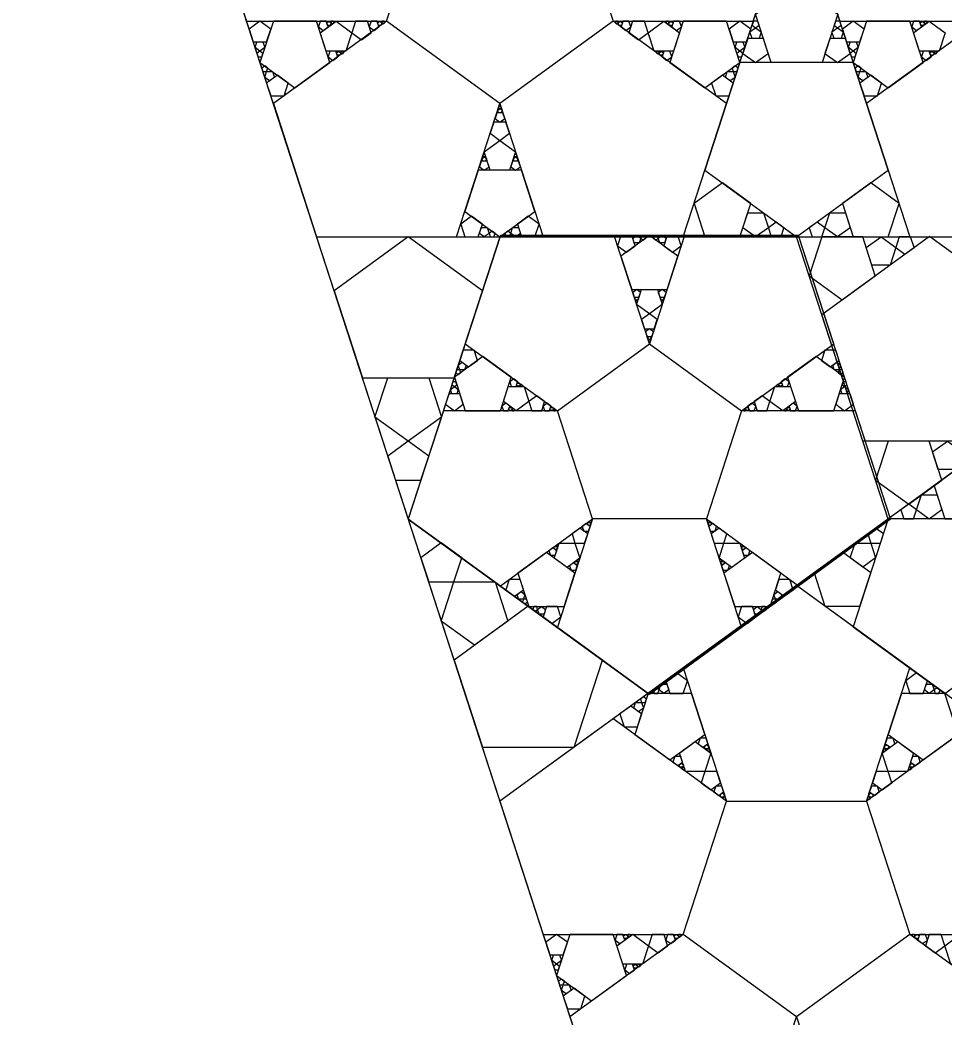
# Model space of a CAD drawing. Header units: inches. Extents: x -578 to 126, y -85 to 118.
# Drawn here: x -378.33 to -361.8, y -3.6 to 14.23 of the extents above; entities that cross this region are included whole.
import ezdxf

# ---------------------------------------------------------------- set-up
doc = ezdxf.new("R2010")
doc.units = ezdxf.units.IN
doc.header["$MEASUREMENT"] = 0
doc.layers.add('drawing', color=7, linetype='Continuous')

msp = doc.modelspace()

# ---------------------------------------------------------------- linework, layer by layer
for points in [[(-368.501, 16.587), (-367.728, 14.207), (-369.752, 12.736), (-371.777, 14.207), (-371.004, 16.587)], [(-366.064, 5.316), (-368.099, 5.316), (-368.727, 7.25), (-367.081, 8.446), (-365.436, 7.25)], [(-362.428, -2.105), (-364.452, -3.576), (-366.477, -2.105), (-365.704, 0.275), (-363.201, 0.275)]]:
    msp.add_lwpolyline(points, close=True)
at = {"layer": 'drawing'}
for points in [[(-283.222, 95.766), (-378.328, 26.668), (-342.001, -85.135), (-224.444, -85.135), (-188.117, 26.668)], [(-305.674, 26.668), (-342.001, 53.061), (-378.328, 26.668), (-364.452, -16.037), (-319.55, -16.037)], [(-305.674, 26.668), (-342.001, 53.061), (-378.328, 26.668), (-364.452, -16.037), (-319.549, -16.037)], [(-350.577, 26.668), (-364.452, 36.749), (-378.328, 26.668), (-373.028, 10.356), (-355.877, 10.356)], [(-364.452, 36.749), (-378.328, 26.668), (-373.028, 10.356), (-355.877, 10.356), (-350.577, 26.668)], [(-369.752, 20.437), (-375.053, 16.587), (-373.028, 10.356), (-366.477, 10.356), (-364.452, 16.587)], [(-369.752, 20.437), (-375.053, 16.587), (-373.028, 10.356), (-366.477, 10.356), (-364.452, 16.587)], [(-364.452, 16.587), (-362.428, 10.356), (-355.877, 10.356), (-353.852, 16.587), (-359.152, 20.437)], [(-364.452, 16.587), (-362.428, 10.356), (-355.877, 10.356), (-353.852, 16.587), (-359.152, 20.437)], [(-371.004, 16.587), (-373.028, 18.058), (-375.053, 16.587), (-374.279, 14.207), (-371.777, 14.207)], [(-367.728, 14.207), (-365.226, 14.207), (-364.452, 16.587), (-366.477, 18.058), (-368.501, 16.587)], [(-360.404, 16.587), (-362.428, 18.058), (-364.452, 16.587), (-363.679, 14.207), (-361.177, 14.207)], [(-365.188, 14.336), (-364.452, 14.87), (-363.717, 14.336), (-363.998, 13.471), (-364.907, 13.471)], [(-373.847, 14.066), (-374.04, 14.207), (-374.234, 14.066), (-374.16, 13.839), (-373.921, 13.839)], [(-373.801, 14.207), (-374.04, 13.471), (-373.415, 13.017), (-372.789, 13.471), (-373.028, 14.207)], [(-373.801, 14.207), (-374.04, 13.471), (-373.415, 13.017), (-372.789, 13.471), (-373.028, 14.207)], [(-371.777, 14.207), (-373.801, 12.736), (-373.028, 10.356), (-370.526, 10.356), (-369.752, 12.736)], [(-372.962, 14.207), (-372.995, 14.106), (-372.909, 14.043), (-372.823, 14.106), (-372.856, 14.207)], [(-372.681, 14.208), (-372.4, 14.004), (-372.508, 13.674), (-372.855, 13.674), (-372.962, 14.004)], [(-372.808, 14.207), (-372.769, 14.179), (-372.784, 14.133), (-372.832, 14.133), (-372.847, 14.179)], [(-372.76, 14.207), (-372.769, 14.179), (-372.746, 14.162), (-372.722, 14.179), (-372.731, 14.207)], [(-372.335, 14.207), (-372.4, 14.004), (-372.228, 13.879), (-372.056, 14.004), (-372.121, 14.207)], [(-372.056, 14.207), (-372.089, 14.106), (-372.002, 14.043), (-371.916, 14.106), (-371.949, 14.207)], [(-371.901, 14.207), (-371.863, 14.179), (-371.878, 14.133), (-371.925, 14.133), (-371.94, 14.179)], [(-371.854, 14.207), (-371.863, 14.179), (-371.839, 14.162), (-371.815, 14.179), (-371.824, 14.207)], [(-369.752, 12.736), (-368.979, 10.356), (-366.477, 10.356), (-365.704, 12.736), (-367.728, 14.207)], [(-367.666, 14.162), (-367.642, 14.179), (-367.651, 14.207), (-367.681, 14.207), (-367.69, 14.179)], [(-367.627, 14.133), (-367.642, 14.179), (-367.603, 14.207), (-367.565, 14.179), (-367.58, 14.133)], [(-367.502, 14.043), (-367.416, 14.106), (-367.449, 14.207), (-367.556, 14.207), (-367.589, 14.106)], [(-367.277, 13.879), (-367.105, 14.004), (-367.17, 14.207), (-367.383, 14.207), (-367.449, 14.004)], [(-366.997, 13.674), (-367.105, 14.004), (-366.824, 14.208), (-366.543, 14.004), (-366.65, 13.674)], [(-366.759, 14.162), (-366.736, 14.179), (-366.745, 14.207), (-366.774, 14.207), (-366.783, 14.179)], [(-366.721, 14.133), (-366.736, 14.179), (-366.697, 14.207), (-366.658, 14.179), (-366.673, 14.133)], [(-366.09, 13.017), (-365.465, 13.471), (-365.704, 14.207), (-366.477, 14.207), (-366.716, 13.471)], [(-366.09, 13.017), (-365.465, 13.471), (-365.704, 14.207), (-366.477, 14.207), (-366.716, 13.471)], [(-366.596, 14.043), (-366.51, 14.106), (-366.543, 14.207), (-366.649, 14.207), (-366.682, 14.106)], [(-365.271, 14.066), (-365.465, 14.207), (-365.658, 14.066), (-365.584, 13.839), (-365.345, 13.839)], [(-365.287, 14.02), (-365.186, 14.093), (-365.084, 14.02), (-365.123, 13.9), (-365.248, 13.9)], [(-365.248, 14.138), (-365.186, 14.093), (-365.124, 14.138), (-365.147, 14.211), (-365.224, 14.211)], [(-363.82, 14.02), (-363.719, 14.093), (-363.618, 14.02), (-363.656, 13.9), (-363.782, 13.9)], [(-363.781, 14.138), (-363.719, 14.093), (-363.657, 14.138), (-363.681, 14.211), (-363.757, 14.211)], [(-363.247, 14.066), (-363.44, 14.207), (-363.633, 14.066), (-363.56, 13.839), (-363.321, 13.839)], [(-363.201, 14.207), (-363.44, 13.471), (-362.815, 13.017), (-362.189, 13.471), (-362.428, 14.207)], [(-361.177, 14.207), (-363.201, 12.736), (-362.428, 10.356), (-359.926, 10.356), (-359.152, 12.736)], [(-362.362, 14.207), (-362.395, 14.106), (-362.309, 14.043), (-362.223, 14.106), (-362.256, 14.207)], [(-362.081, 14.208), (-361.8, 14.004), (-361.908, 13.674), (-362.255, 13.674), (-362.362, 14.004)], [(-362.208, 14.207), (-362.169, 14.179), (-362.184, 14.133), (-362.232, 14.133), (-362.247, 14.179)], [(-362.16, 14.207), (-362.169, 14.179), (-362.145, 14.162), (-362.122, 14.179), (-362.131, 14.207)], [(-373.953, 13.737), (-374.04, 13.674), (-374.127, 13.737), (-374.094, 13.839), (-373.987, 13.839)], [(-365.378, 13.737), (-365.465, 13.674), (-365.551, 13.737), (-365.518, 13.839), (-365.411, 13.839)], [(-365.411, 13.635), (-365.186, 13.471), (-364.96, 13.635), (-365.046, 13.9), (-365.325, 13.9)], [(-363.945, 13.635), (-363.719, 13.471), (-363.493, 13.635), (-363.58, 13.9), (-363.858, 13.9)], [(-363.353, 13.737), (-363.44, 13.674), (-363.527, 13.737), (-363.494, 13.839), (-363.387, 13.839)], [(-373.987, 13.635), (-374.04, 13.674), (-374.094, 13.635), (-374.073, 13.573), (-374.007, 13.573)], [(-372.789, 13.674), (-372.822, 13.573), (-372.736, 13.51), (-372.65, 13.573), (-372.683, 13.674)], [(-372.635, 13.674), (-372.596, 13.646), (-372.611, 13.601), (-372.659, 13.601), (-372.674, 13.646)], [(-372.587, 13.674), (-372.596, 13.646), (-372.572, 13.629), (-372.549, 13.646), (-372.558, 13.674)], [(-366.932, 13.629), (-366.909, 13.646), (-366.918, 13.674), (-366.947, 13.674), (-366.956, 13.646)], [(-366.894, 13.601), (-366.909, 13.646), (-366.87, 13.674), (-366.831, 13.646), (-366.846, 13.601)], [(-366.769, 13.51), (-366.683, 13.573), (-366.716, 13.674), (-366.822, 13.674), (-366.855, 13.573)], [(-365.411, 13.635), (-365.465, 13.674), (-365.518, 13.635), (-365.498, 13.573), (-365.432, 13.573)], [(-363.387, 13.635), (-363.44, 13.674), (-363.493, 13.635), (-363.473, 13.573), (-363.407, 13.573)], [(-362.189, 13.674), (-362.222, 13.573), (-362.136, 13.51), (-362.05, 13.573), (-362.082, 13.674)], [(-362.035, 13.674), (-361.996, 13.646), (-362.011, 13.601), (-362.059, 13.601), (-362.073, 13.646)], [(-361.987, 13.674), (-361.996, 13.646), (-361.972, 13.629), (-361.949, 13.646), (-361.958, 13.674)], [(-373.987, 13.308), (-373.921, 13.308), (-373.901, 13.37), (-373.954, 13.409), (-374.007, 13.37)], [(-366.09, 11.546), (-364.452, 10.356), (-362.815, 11.546), (-363.44, 13.471), (-365.465, 13.471)], [(-366.09, 11.546), (-364.452, 10.356), (-362.815, 11.546), (-363.44, 13.471), (-365.465, 13.471)], [(-365.604, 13.37), (-365.584, 13.308), (-365.518, 13.308), (-365.497, 13.37), (-365.551, 13.409)], [(-363.387, 13.308), (-363.321, 13.308), (-363.301, 13.37), (-363.354, 13.409), (-363.407, 13.37)], [(-373.954, 13.205), (-373.921, 13.308), (-373.814, 13.308), (-373.781, 13.205), (-373.868, 13.142)], [(-373.847, 12.876), (-373.608, 12.876), (-373.534, 13.104), (-373.728, 13.244), (-373.921, 13.104)], [(-365.971, 13.104), (-365.897, 12.876), (-365.658, 12.876), (-365.584, 13.104), (-365.777, 13.244)], [(-365.691, 13.308), (-365.584, 13.308), (-365.551, 13.205), (-365.637, 13.142), (-365.724, 13.205)], [(-363.354, 13.205), (-363.321, 13.308), (-363.214, 13.308), (-363.181, 13.205), (-363.267, 13.142)], [(-363.247, 12.876), (-363.008, 12.876), (-362.934, 13.104), (-363.127, 13.244), (-363.321, 13.104)], [(-369.776, 12.663), (-369.752, 12.646), (-369.729, 12.663), (-369.738, 12.691), (-369.767, 12.691)], [(-369.839, 12.471), (-369.752, 12.408), (-369.666, 12.471), (-369.699, 12.572), (-369.806, 12.572)], [(-369.791, 12.618), (-369.752, 12.646), (-369.714, 12.618), (-369.729, 12.572), (-369.776, 12.572)], [(-369.925, 12.206), (-369.752, 12.08), (-369.58, 12.206), (-369.646, 12.408), (-369.859, 12.408)], [(-370.033, 11.876), (-369.752, 12.08), (-369.472, 11.876), (-369.579, 11.546), (-369.926, 11.546)], [(-370.071, 11.755), (-370.033, 11.784), (-369.994, 11.755), (-370.009, 11.71), (-370.057, 11.71)], [(-370.056, 11.801), (-370.033, 11.784), (-370.009, 11.801), (-370.018, 11.829), (-370.047, 11.829)], [(-369.511, 11.755), (-369.472, 11.784), (-369.434, 11.755), (-369.448, 11.71), (-369.496, 11.71)], [(-369.496, 11.801), (-369.472, 11.784), (-369.449, 11.801), (-369.458, 11.829), (-369.487, 11.829)], [(-370.119, 11.609), (-370.033, 11.546), (-369.946, 11.609), (-369.979, 11.71), (-370.086, 11.71)], [(-369.558, 11.609), (-369.472, 11.546), (-369.386, 11.609), (-369.419, 11.71), (-369.526, 11.71)], [(-370.378, 10.811), (-369.752, 10.356), (-369.127, 10.811), (-369.366, 11.546), (-370.139, 11.546)], [(-370.378, 10.811), (-369.752, 10.356), (-369.127, 10.811), (-369.366, 11.546), (-370.139, 11.546)], [(-365.777, 11.319), (-366.284, 10.951), (-366.09, 10.356), (-365.465, 10.356), (-365.271, 10.951)], [(-362.815, 10.356), (-362.621, 10.951), (-363.127, 11.319), (-363.633, 10.951), (-363.44, 10.356)], [(-370.259, 10.724), (-370.452, 10.583), (-370.378, 10.356), (-370.139, 10.356), (-370.065, 10.583)], [(-369.127, 10.356), (-369.053, 10.583), (-369.246, 10.724), (-369.44, 10.583), (-369.366, 10.356)], [(-365.044, 10.787), (-364.957, 10.52), (-365.184, 10.355), (-365.411, 10.52), (-365.325, 10.787)], [(-363.721, 10.355), (-363.948, 10.52), (-363.861, 10.787), (-363.58, 10.787), (-363.493, 10.52)], [(-369.978, 10.521), (-369.945, 10.419), (-370.032, 10.356), (-370.119, 10.419), (-370.086, 10.521)], [(-369.473, 10.356), (-369.56, 10.419), (-369.527, 10.521), (-369.419, 10.521), (-369.386, 10.419)], [(-364.817, 10.621), (-364.957, 10.52), (-364.904, 10.356), (-364.731, 10.356), (-364.678, 10.52)], [(-364.001, 10.356), (-363.948, 10.52), (-364.087, 10.621), (-364.227, 10.52), (-364.174, 10.356)], [(-370.065, 9.393), (-371.39, 10.356), (-372.715, 9.393), (-372.209, 7.836), (-370.571, 7.836)], [(-362.773, 5.316), (-364.418, 10.381), (-369.744, 10.381), (-371.39, 5.316), (-367.081, 2.185)], [(-369.752, 10.356), (-371.39, 5.315), (-367.102, 2.2), (-362.815, 5.315), (-364.452, 10.356)], [(-369.752, 10.356), (-371.39, 5.315), (-367.102, 2.2), (-362.815, 5.315), (-364.452, 10.356)], [(-367.081, 8.446), (-367.71, 10.381), (-369.744, 10.381), (-370.373, 8.446), (-368.727, 7.25)], [(-369.892, 10.457), (-369.945, 10.419), (-369.925, 10.356), (-369.859, 10.356), (-369.839, 10.419)], [(-355.877, 10.356), (-369.752, 0.275), (-364.452, -16.037), (-347.301, -16.037), (-342.001, 0.275)], [(-355.877, 10.356), (-369.752, 0.275), (-364.452, -16.037), (-347.301, -16.037), (-342.001, 0.275)], [(-369.58, 10.356), (-369.56, 10.419), (-369.613, 10.457), (-369.666, 10.419), (-369.646, 10.356)], [(-367.59, 10.381), (-367.65, 10.196), (-367.493, 10.082), (-367.336, 10.196), (-367.396, 10.381)], [(-366.573, 10.011), (-367.081, 10.381), (-367.59, 10.011), (-367.396, 9.413), (-366.767, 9.413)], [(-366.573, 10.011), (-367.081, 10.381), (-367.59, 10.011), (-367.396, 9.413), (-366.767, 9.413)], [(-367.309, 10.381), (-367.238, 10.33), (-367.265, 10.247), (-367.352, 10.247), (-367.379, 10.33)], [(-367.221, 10.381), (-367.238, 10.33), (-367.195, 10.299), (-367.151, 10.33), (-367.168, 10.381)], [(-365.436, 7.25), (-363.79, 8.446), (-364.418, 10.381), (-366.453, 10.381), (-367.081, 8.446)], [(-366.968, 10.299), (-366.925, 10.33), (-366.941, 10.381), (-366.995, 10.381), (-367.011, 10.33)], [(-366.898, 10.247), (-366.925, 10.33), (-366.854, 10.381), (-366.784, 10.33), (-366.811, 10.247)], [(-366.67, 10.082), (-366.513, 10.196), (-366.573, 10.381), (-366.767, 10.381), (-366.827, 10.196)], [(-364.001, 10.356), (-364.227, 9.662), (-363.636, 9.233), (-363.046, 9.662), (-363.271, 10.356)], [(-362.076, 10.367), (-360.15, 8.968), (-360.885, 6.704), (-363.266, 6.704), (-364.001, 8.968)], [(-362.944, 10.358), (-362.679, 10.165), (-362.78, 9.853), (-363.108, 9.853), (-363.209, 10.165)], [(-362.617, 10.356), (-362.679, 10.165), (-362.516, 10.047), (-362.353, 10.165), (-362.415, 10.356)], [(-367.239, 9.363), (-367.309, 9.413), (-367.379, 9.363), (-367.352, 9.28), (-367.266, 9.28)], [(-367.278, 9.243), (-367.309, 9.22), (-367.341, 9.243), (-367.329, 9.28), (-367.29, 9.28)], [(-366.853, 9.145), (-367.081, 8.979), (-367.31, 9.145), (-367.223, 9.413), (-366.94, 9.413)], [(-366.784, 9.363), (-366.854, 9.413), (-366.924, 9.363), (-366.897, 9.28), (-366.81, 9.28)], [(-366.822, 9.243), (-366.854, 9.22), (-366.885, 9.243), (-366.873, 9.28), (-366.834, 9.28)], [(-367.29, 9.206), (-367.309, 9.22), (-367.328, 9.206), (-367.321, 9.184), (-367.297, 9.184)], [(-366.834, 9.206), (-366.854, 9.22), (-366.873, 9.206), (-366.866, 9.184), (-366.842, 9.184)], [(-366.941, 8.877), (-367.081, 8.979), (-367.222, 8.877), (-367.168, 8.713), (-366.995, 8.713)], [(-367.011, 8.662), (-367.081, 8.713), (-367.151, 8.662), (-367.125, 8.579), (-367.038, 8.579)], [(-367.05, 8.542), (-367.081, 8.519), (-367.113, 8.542), (-367.101, 8.579), (-367.062, 8.579)], [(-367.062, 8.505), (-367.081, 8.519), (-367.101, 8.505), (-367.093, 8.483), (-367.069, 8.483)], [(-370.059, 8.218), (-370.567, 7.848), (-370.373, 7.25), (-369.744, 7.25), (-369.55, 7.848)], [(-370.059, 8.218), (-370.567, 7.848), (-370.373, 7.25), (-369.744, 7.25), (-369.55, 7.848)], [(-370.156, 8.147), (-370.216, 8.332), (-370.41, 8.332), (-370.47, 8.147), (-370.313, 8.033)], [(-363.79, 7.25), (-363.596, 7.848), (-364.104, 8.218), (-364.613, 7.848), (-364.418, 7.25)], [(-363.753, 8.332), (-363.947, 8.332), (-364.007, 8.147), (-363.85, 8.033), (-363.693, 8.147)], [(-370.383, 7.981), (-370.47, 7.981), (-370.497, 8.064), (-370.427, 8.116), (-370.356, 8.064)], [(-363.665, 8.064), (-363.692, 7.981), (-363.78, 7.981), (-363.807, 8.064), (-363.736, 8.116)], [(-370.454, 7.931), (-370.47, 7.981), (-370.524, 7.981), (-370.541, 7.931), (-370.497, 7.899)], [(-363.639, 7.981), (-363.692, 7.981), (-363.709, 7.931), (-363.666, 7.899), (-363.622, 7.931)], [(-370.795, 7.136), (-371.39, 6.704), (-371.985, 7.136), (-371.758, 7.836), (-371.022, 7.836)], [(-370.638, 7.632), (-370.567, 7.684), (-370.497, 7.632), (-370.524, 7.549), (-370.611, 7.549)], [(-370.611, 7.715), (-370.567, 7.684), (-370.524, 7.715), (-370.541, 7.766), (-370.594, 7.766)], [(-369.321, 7.684), (-369.234, 7.415), (-369.462, 7.249), (-369.691, 7.415), (-369.604, 7.684)], [(-369.507, 7.817), (-369.577, 7.766), (-369.55, 7.684), (-369.464, 7.684), (-369.437, 7.766)], [(-369.405, 7.743), (-369.393, 7.706), (-369.425, 7.683), (-369.456, 7.706), (-369.444, 7.743)], [(-369.374, 7.72), (-369.393, 7.706), (-369.386, 7.684), (-369.362, 7.684), (-369.355, 7.706)], [(-364.7, 7.249), (-364.929, 7.415), (-364.841, 7.684), (-364.559, 7.684), (-364.472, 7.415)], [(-364.777, 7.684), (-364.77, 7.706), (-364.789, 7.72), (-364.808, 7.706), (-364.801, 7.684)], [(-364.738, 7.683), (-364.77, 7.706), (-364.758, 7.743), (-364.719, 7.743), (-364.707, 7.706)], [(-364.613, 7.684), (-364.586, 7.766), (-364.656, 7.817), (-364.726, 7.766), (-364.699, 7.684)], [(-363.666, 7.632), (-363.596, 7.684), (-363.525, 7.632), (-363.552, 7.549), (-363.639, 7.549)], [(-363.639, 7.715), (-363.596, 7.684), (-363.552, 7.715), (-363.569, 7.766), (-363.622, 7.766)], [(-370.724, 7.365), (-370.567, 7.25), (-370.41, 7.365), (-370.47, 7.549), (-370.664, 7.549)], [(-369.094, 7.517), (-369.234, 7.415), (-369.181, 7.25), (-369.007, 7.25), (-368.954, 7.415)], [(-364.982, 7.25), (-364.929, 7.415), (-365.069, 7.517), (-365.209, 7.415), (-365.155, 7.25)], [(-363.753, 7.365), (-363.596, 7.25), (-363.438, 7.365), (-363.498, 7.549), (-363.693, 7.549)], [(-369.648, 7.384), (-369.718, 7.333), (-369.691, 7.25), (-369.604, 7.25), (-369.578, 7.333)], [(-368.911, 7.384), (-368.981, 7.333), (-368.954, 7.25), (-368.867, 7.25), (-368.841, 7.333)], [(-365.209, 7.25), (-365.182, 7.333), (-365.252, 7.384), (-365.322, 7.333), (-365.296, 7.25)], [(-364.472, 7.25), (-364.445, 7.333), (-364.515, 7.384), (-364.585, 7.333), (-364.559, 7.25)], [(-368.727, 7.25), (-370.762, 7.25), (-371.39, 5.316), (-369.744, 4.12), (-368.099, 5.316)], [(-369.546, 7.31), (-369.534, 7.273), (-369.565, 7.25), (-369.597, 7.273), (-369.585, 7.31)], [(-369.515, 7.287), (-369.534, 7.273), (-369.527, 7.25), (-369.503, 7.25), (-369.495, 7.273)], [(-368.809, 7.31), (-368.797, 7.273), (-368.828, 7.25), (-368.86, 7.273), (-368.848, 7.31)], [(-368.778, 7.287), (-368.797, 7.273), (-368.79, 7.25), (-368.766, 7.25), (-368.758, 7.273)], [(-366.064, 5.316), (-364.418, 4.12), (-362.773, 5.316), (-363.401, 7.25), (-365.436, 7.25)], [(-365.373, 7.25), (-365.366, 7.273), (-365.385, 7.287), (-365.404, 7.273), (-365.397, 7.25)], [(-365.334, 7.25), (-365.366, 7.273), (-365.354, 7.31), (-365.315, 7.31), (-365.303, 7.273)], [(-364.636, 7.25), (-364.629, 7.273), (-364.648, 7.287), (-364.667, 7.273), (-364.66, 7.25)], [(-364.597, 7.25), (-364.629, 7.273), (-364.617, 7.31), (-364.578, 7.31), (-364.566, 7.273)], [(-371.025, 6.439), (-371.39, 6.704), (-371.755, 6.439), (-371.616, 6.01), (-371.165, 6.01)], [(-362.815, 6.704), (-363.04, 6.01), (-362.45, 5.581), (-361.859, 6.01), (-362.085, 6.704)], [(-361.757, 6.705), (-361.492, 6.513), (-361.593, 6.201), (-361.921, 6.201), (-362.022, 6.513)], [(-361.177, 5.316), (-360.983, 5.91), (-361.49, 6.278), (-361.996, 5.91), (-361.802, 5.316)], [(-362.083, 5.314), (-362.31, 5.479), (-362.223, 5.747), (-361.942, 5.747), (-361.856, 5.479)], [(-362.363, 5.316), (-362.31, 5.479), (-362.45, 5.581), (-362.589, 5.479), (-362.536, 5.316)], [(-368.099, 5.316), (-368.727, 3.381), (-367.081, 2.185), (-365.436, 3.381), (-366.064, 5.316)], [(-368.282, 5.182), (-368.255, 5.1), (-368.169, 5.1), (-368.142, 5.182), (-368.212, 5.233)], [(-368.181, 5.256), (-368.142, 5.256), (-368.13, 5.219), (-368.161, 5.196), (-368.193, 5.219)], [(-368.149, 5.279), (-368.142, 5.256), (-368.118, 5.256), (-368.11, 5.279), (-368.13, 5.293)], [(-366.045, 5.256), (-366.021, 5.256), (-366.014, 5.279), (-366.033, 5.293), (-366.052, 5.279)], [(-366.033, 5.219), (-366.021, 5.256), (-365.982, 5.256), (-365.97, 5.219), (-366.002, 5.196)], [(-365.994, 5.1), (-365.908, 5.1), (-365.881, 5.182), (-365.951, 5.233), (-366.021, 5.182)], [(-360.79, 5.316), (-362.815, 5.316), (-363.44, 3.39), (-361.802, 2.2), (-360.165, 3.39)], [(-368.465, 5.049), (-368.412, 4.884), (-368.239, 4.884), (-368.185, 5.049), (-368.325, 5.151)], [(-365.924, 4.884), (-365.751, 4.884), (-365.697, 5.049), (-365.838, 5.151), (-365.978, 5.049)], [(-363.18, 5.05), (-363.126, 4.886), (-362.954, 4.886), (-362.901, 5.05), (-363.04, 5.152)], [(-371.025, 4.192), (-370.574, 4.192), (-370.435, 4.621), (-370.8, 4.887), (-371.165, 4.621)], [(-368.777, 4.823), (-368.738, 4.823), (-368.726, 4.786), (-368.757, 4.763), (-368.789, 4.786)], [(-368.694, 4.884), (-368.412, 4.884), (-368.325, 4.616), (-368.553, 4.45), (-368.781, 4.616)], [(-368.745, 4.846), (-368.738, 4.823), (-368.714, 4.823), (-368.707, 4.846), (-368.726, 4.86)], [(-365.838, 4.616), (-365.751, 4.884), (-365.469, 4.884), (-365.381, 4.616), (-365.61, 4.45)], [(-365.449, 4.823), (-365.425, 4.823), (-365.417, 4.846), (-365.437, 4.86), (-365.456, 4.846)], [(-365.437, 4.786), (-365.425, 4.823), (-365.386, 4.823), (-365.374, 4.786), (-365.405, 4.763)], [(-363.407, 4.886), (-363.126, 4.886), (-363.04, 4.619), (-363.267, 4.454), (-363.494, 4.619)], [(-369.43, 4.348), (-369.236, 3.75), (-368.607, 3.75), (-368.413, 4.348), (-368.921, 4.718)], [(-369.43, 4.348), (-369.236, 3.75), (-368.607, 3.75), (-368.413, 4.348), (-368.921, 4.718)], [(-368.878, 4.749), (-368.851, 4.667), (-368.765, 4.667), (-368.738, 4.749), (-368.808, 4.8)], [(-365.556, 3.75), (-364.927, 3.75), (-364.733, 4.348), (-365.241, 4.718), (-365.75, 4.348)], [(-365.556, 3.75), (-364.927, 3.75), (-364.733, 4.348), (-365.241, 4.718), (-365.75, 4.348)], [(-365.398, 4.667), (-365.311, 4.667), (-365.285, 4.749), (-365.355, 4.8), (-365.425, 4.749)], [(-364.14, 4.353), (-363.946, 3.758), (-363.321, 3.758), (-363.127, 4.353), (-363.634, 4.721)], [(-368.51, 4.481), (-368.483, 4.399), (-368.396, 4.399), (-368.37, 4.481), (-368.44, 4.532)], [(-368.408, 4.555), (-368.369, 4.555), (-368.357, 4.518), (-368.389, 4.495), (-368.42, 4.518)], [(-368.377, 4.578), (-368.369, 4.555), (-368.346, 4.555), (-368.338, 4.578), (-368.358, 4.592)], [(-365.817, 4.555), (-365.793, 4.555), (-365.786, 4.578), (-365.805, 4.592), (-365.825, 4.578)], [(-365.805, 4.518), (-365.793, 4.555), (-365.754, 4.555), (-365.742, 4.518), (-365.774, 4.495)], [(-365.766, 4.399), (-365.68, 4.399), (-365.653, 4.481), (-365.723, 4.532), (-365.793, 4.481)], [(-370.801, 3.493), (-370.574, 4.192), (-369.839, 4.192), (-369.611, 3.493), (-370.206, 3.06)], [(-359.152, 0.275), (-364.452, 4.126), (-369.752, 0.275), (-367.728, -5.956), (-361.177, -5.956)], [(-359.152, 0.275), (-364.452, 4.126), (-369.752, 0.275), (-367.728, -5.956), (-361.177, -5.956)], [(-369.393, 4.234), (-369.587, 4.234), (-369.647, 4.049), (-369.49, 3.935), (-369.333, 4.049)], [(-363.201, 0.275), (-362.428, 2.655), (-364.452, 4.126), (-366.477, 2.655), (-365.704, 0.275)], [(-364.516, 4.049), (-364.576, 4.234), (-364.77, 4.234), (-364.83, 4.049), (-364.673, 3.935)], [(-369.306, 3.967), (-369.333, 3.884), (-369.42, 3.884), (-369.447, 3.967), (-369.376, 4.018)], [(-364.743, 3.884), (-364.83, 3.884), (-364.857, 3.967), (-364.787, 4.018), (-364.716, 3.967)], [(-370.065, 1.237), (-368.427, 1.237), (-367.921, 2.795), (-369.246, 3.758), (-370.571, 2.795)], [(-369.279, 3.884), (-369.333, 3.884), (-369.349, 3.833), (-369.306, 3.801), (-369.263, 3.833)], [(-369.122, 3.668), (-369.079, 3.699), (-369.096, 3.75), (-369.149, 3.75), (-369.166, 3.699)], [(-369.052, 3.616), (-369.079, 3.699), (-369.009, 3.751), (-368.938, 3.699), (-368.965, 3.616)], [(-368.824, 3.451), (-368.667, 3.566), (-368.727, 3.75), (-368.921, 3.75), (-368.981, 3.566)], [(-365.436, 3.75), (-365.496, 3.566), (-365.338, 3.451), (-365.181, 3.566), (-365.241, 3.75)], [(-365.154, 3.751), (-365.084, 3.699), (-365.111, 3.616), (-365.198, 3.616), (-365.225, 3.699)], [(-365.067, 3.75), (-365.084, 3.699), (-365.04, 3.668), (-364.997, 3.699), (-365.014, 3.75)], [(-364.814, 3.833), (-364.83, 3.884), (-364.884, 3.884), (-364.9, 3.833), (-364.857, 3.801)], [(-366.477, 2.2), (-366.403, 2.427), (-366.596, 2.568), (-366.79, 2.427), (-366.716, 2.2)], [(-362.308, 2.568), (-362.502, 2.427), (-362.428, 2.2), (-362.189, 2.2), (-362.115, 2.427)], [(-366.823, 2.2), (-366.91, 2.263), (-366.877, 2.365), (-366.769, 2.365), (-366.736, 2.263)], [(-362.028, 2.365), (-361.995, 2.263), (-362.082, 2.2), (-362.169, 2.263), (-362.135, 2.365)], [(-366.329, 2.2), (-367.102, 2.2), (-367.341, 1.465), (-366.716, 1.01), (-366.09, 1.465)], [(-366.329, 2.2), (-367.102, 2.2), (-367.341, 1.465), (-366.716, 1.01), (-366.09, 1.465)], [(-366.93, 2.2), (-366.91, 2.263), (-366.963, 2.302), (-367.016, 2.263), (-366.996, 2.2)], [(-361.563, 1.465), (-361.802, 2.2), (-362.576, 2.2), (-362.815, 1.465), (-362.189, 1.01)], [(-361.942, 2.302), (-361.995, 2.263), (-361.975, 2.2), (-361.909, 2.2), (-361.888, 2.263)], [(-367.609, 1.833), (-367.535, 1.605), (-367.296, 1.605), (-367.222, 1.833), (-367.415, 1.973)], [(-367.329, 2.036), (-367.222, 2.036), (-367.188, 1.934), (-367.275, 1.871), (-367.362, 1.934)], [(-367.242, 2.099), (-367.222, 2.036), (-367.156, 2.036), (-367.135, 2.099), (-367.189, 2.138)], [(-365.704, 0.275), (-367.728, 1.746), (-369.752, 0.275), (-368.979, -2.105), (-366.477, -2.105)], [(-362.428, -2.105), (-359.926, -2.105), (-359.152, 0.275), (-361.177, 1.746), (-363.201, 0.275)], [(-365.982, 1.135), (-366.089, 0.805), (-366.436, 0.805), (-366.543, 1.135), (-366.263, 1.34)], [(-366.07, 1.402), (-366.176, 1.402), (-366.209, 1.301), (-366.123, 1.238), (-366.037, 1.301)], [(-366.022, 1.256), (-366.037, 1.21), (-366.085, 1.21), (-366.099, 1.256), (-366.061, 1.284)], [(-362.469, 0.805), (-362.816, 0.805), (-362.923, 1.135), (-362.642, 1.34), (-362.361, 1.135)], [(-362.82, 1.21), (-362.868, 1.21), (-362.883, 1.256), (-362.844, 1.284), (-362.805, 1.256)], [(-362.696, 1.301), (-362.728, 1.402), (-362.835, 1.402), (-362.868, 1.301), (-362.782, 1.238)], [(-366.523, 1.073), (-366.63, 1.073), (-366.663, 0.972), (-366.576, 0.909), (-366.49, 0.972)], [(-366.007, 1.21), (-366.037, 1.21), (-366.046, 1.182), (-366.022, 1.165), (-365.998, 1.182)], [(-362.859, 1.182), (-362.868, 1.21), (-362.897, 1.21), (-362.906, 1.182), (-362.883, 1.165)], [(-362.242, 0.972), (-362.275, 1.073), (-362.382, 1.073), (-362.415, 0.972), (-362.328, 0.909)], [(-366.475, 0.926), (-366.49, 0.881), (-366.538, 0.881), (-366.553, 0.926), (-366.514, 0.954)], [(-362.367, 0.881), (-362.415, 0.881), (-362.43, 0.926), (-362.391, 0.954), (-362.352, 0.926)], [(-366.461, 0.881), (-366.49, 0.881), (-366.499, 0.853), (-366.475, 0.836), (-366.452, 0.853)], [(-365.876, 0.805), (-366.089, 0.805), (-366.155, 0.603), (-365.982, 0.477), (-365.81, 0.603)], [(-362.75, 0.603), (-362.816, 0.805), (-363.029, 0.805), (-363.095, 0.603), (-362.922, 0.477)], [(-362.406, 0.853), (-362.415, 0.881), (-362.444, 0.881), (-362.453, 0.853), (-362.429, 0.836)], [(-365.79, 0.54), (-365.896, 0.54), (-365.929, 0.439), (-365.843, 0.376), (-365.757, 0.439)], [(-362.976, 0.439), (-363.009, 0.54), (-363.115, 0.54), (-363.148, 0.439), (-363.062, 0.376)], [(-365.742, 0.393), (-365.757, 0.348), (-365.804, 0.348), (-365.819, 0.393), (-365.781, 0.421)], [(-363.1, 0.348), (-363.148, 0.348), (-363.163, 0.393), (-363.124, 0.421), (-363.086, 0.393)], [(-365.727, 0.348), (-365.757, 0.348), (-365.766, 0.32), (-365.742, 0.303), (-365.718, 0.32)], [(-363.139, 0.32), (-363.148, 0.348), (-363.178, 0.348), (-363.187, 0.32), (-363.163, 0.303)], [(-368.547, -2.245), (-368.74, -2.105), (-368.934, -2.245), (-368.86, -2.473), (-368.621, -2.473)], [(-368.501, -2.105), (-368.74, -2.84), (-368.115, -3.295), (-367.489, -2.84), (-367.728, -2.105)], [(-368.501, -2.105), (-368.74, -2.84), (-368.115, -3.295), (-367.489, -2.84), (-367.728, -2.105)], [(-366.477, -2.105), (-368.501, -3.576), (-367.728, -5.956), (-365.226, -5.956), (-364.452, -3.576)], [(-367.662, -2.105), (-367.695, -2.206), (-367.609, -2.269), (-367.523, -2.206), (-367.556, -2.105)], [(-367.381, -2.103), (-367.1, -2.308), (-367.208, -2.638), (-367.555, -2.638), (-367.662, -2.308)], [(-367.508, -2.105), (-367.469, -2.133), (-367.484, -2.178), (-367.532, -2.178), (-367.547, -2.133)], [(-367.46, -2.105), (-367.469, -2.133), (-367.446, -2.15), (-367.422, -2.133), (-367.431, -2.105)], [(-367.034, -2.105), (-367.1, -2.308), (-366.928, -2.433), (-366.756, -2.308), (-366.821, -2.105)], [(-366.756, -2.105), (-366.788, -2.206), (-366.702, -2.269), (-366.616, -2.206), (-366.649, -2.105)], [(-366.601, -2.105), (-366.563, -2.133), (-366.577, -2.178), (-366.625, -2.178), (-366.64, -2.133)], [(-366.554, -2.105), (-366.563, -2.133), (-366.539, -2.15), (-366.515, -2.133), (-366.524, -2.105)], [(-364.452, -3.576), (-363.679, -5.956), (-361.177, -5.956), (-360.404, -3.576), (-362.428, -2.105)], [(-362.366, -2.15), (-362.342, -2.133), (-362.351, -2.105), (-362.381, -2.105), (-362.39, -2.133)], [(-362.327, -2.178), (-362.342, -2.133), (-362.303, -2.105), (-362.265, -2.133), (-362.28, -2.178)], [(-362.202, -2.269), (-362.116, -2.206), (-362.149, -2.105), (-362.256, -2.105), (-362.289, -2.206)], [(-361.977, -2.433), (-361.804, -2.308), (-361.87, -2.105), (-362.083, -2.105), (-362.149, -2.308)], [(-361.697, -2.638), (-361.804, -2.308), (-361.524, -2.103), (-361.243, -2.308), (-361.35, -2.638)], [(-368.653, -2.575), (-368.74, -2.638), (-368.827, -2.575), (-368.794, -2.473), (-368.687, -2.473)], [(-368.687, -2.677), (-368.74, -2.638), (-368.794, -2.677), (-368.773, -2.739), (-368.707, -2.739)], [(-367.489, -2.638), (-367.522, -2.739), (-367.436, -2.802), (-367.35, -2.739), (-367.383, -2.638)], [(-367.335, -2.638), (-367.296, -2.666), (-367.311, -2.711), (-367.359, -2.711), (-367.374, -2.666)], [(-367.287, -2.638), (-367.296, -2.666), (-367.272, -2.683), (-367.249, -2.666), (-367.258, -2.638)], [(-368.687, -3.004), (-368.621, -3.004), (-368.601, -2.942), (-368.654, -2.903), (-368.707, -2.942)], [(-368.654, -3.106), (-368.621, -3.004), (-368.514, -3.004), (-368.481, -3.106), (-368.568, -3.169)], [(-368.547, -3.435), (-368.308, -3.435), (-368.234, -3.208), (-368.427, -3.068), (-368.621, -3.208)]]:
    msp.add_lwpolyline(points, close=True, dxfattribs=at)

doc.saveas('drawing.dxf')
